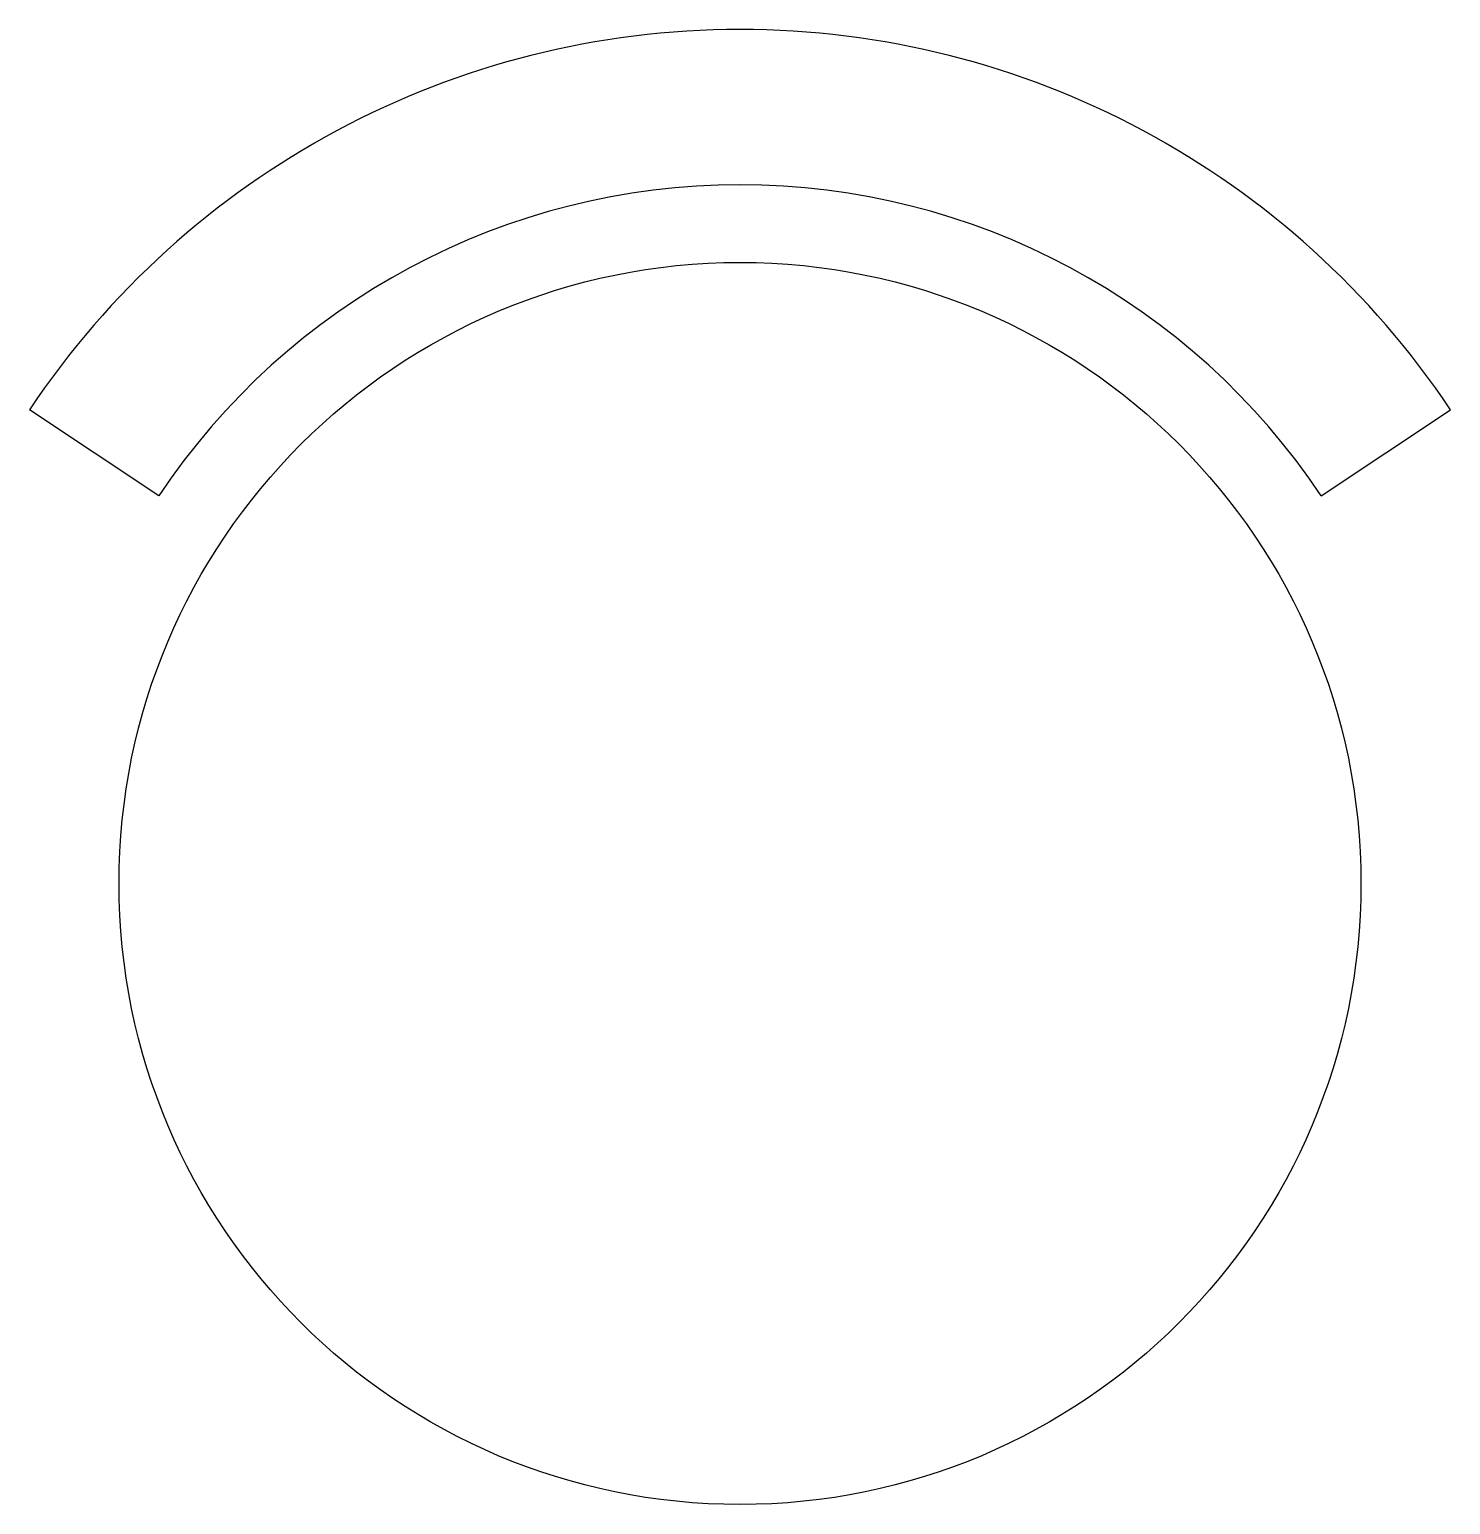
# Model space of a CAD drawing. Header units: millimetres. Extents: x 209.8 to 281.8, y 45 to 110.
# Drawn here: x 242.232 to 242.6897, y 83.7976 to 84.2726 of the extents above; entities that cross this region are included whole.
import ezdxf

# ---------------------------------------------------------------- set-up
doc = ezdxf.new("R2010")
doc.units = ezdxf.units.MM
doc.header["$LTSCALE"] = 0.65
doc.layers.add('mobiliario', color=30, linetype='Continuous')

msp = doc.modelspace()

# ---------------------------------------------------------------- linework, layer by layer
at = {"layer": 'mobiliario'}
for p, q in [((242.2735995703692, 84.12233987767289), (242.2319925439359, 84.1500681187166)), ((242.6480628082688, 84.12233987767289), (242.6896698347021, 84.1500681187166))]:
    msp.add_line(p, q, dxfattribs=at)
msp.add_circle((242.460831189319, 83.99756279297611), 0.2, dxfattribs=at)
for radius, start, end in [(0.275, 33.6807459552553, 146.3192540447447), (0.225, 33.68074595525734, 146.3192540447427)]:
    msp.add_arc((242.460831189319, 83.99756279297611), radius, start, end, dxfattribs=at)

doc.saveas('drawing.dxf')
